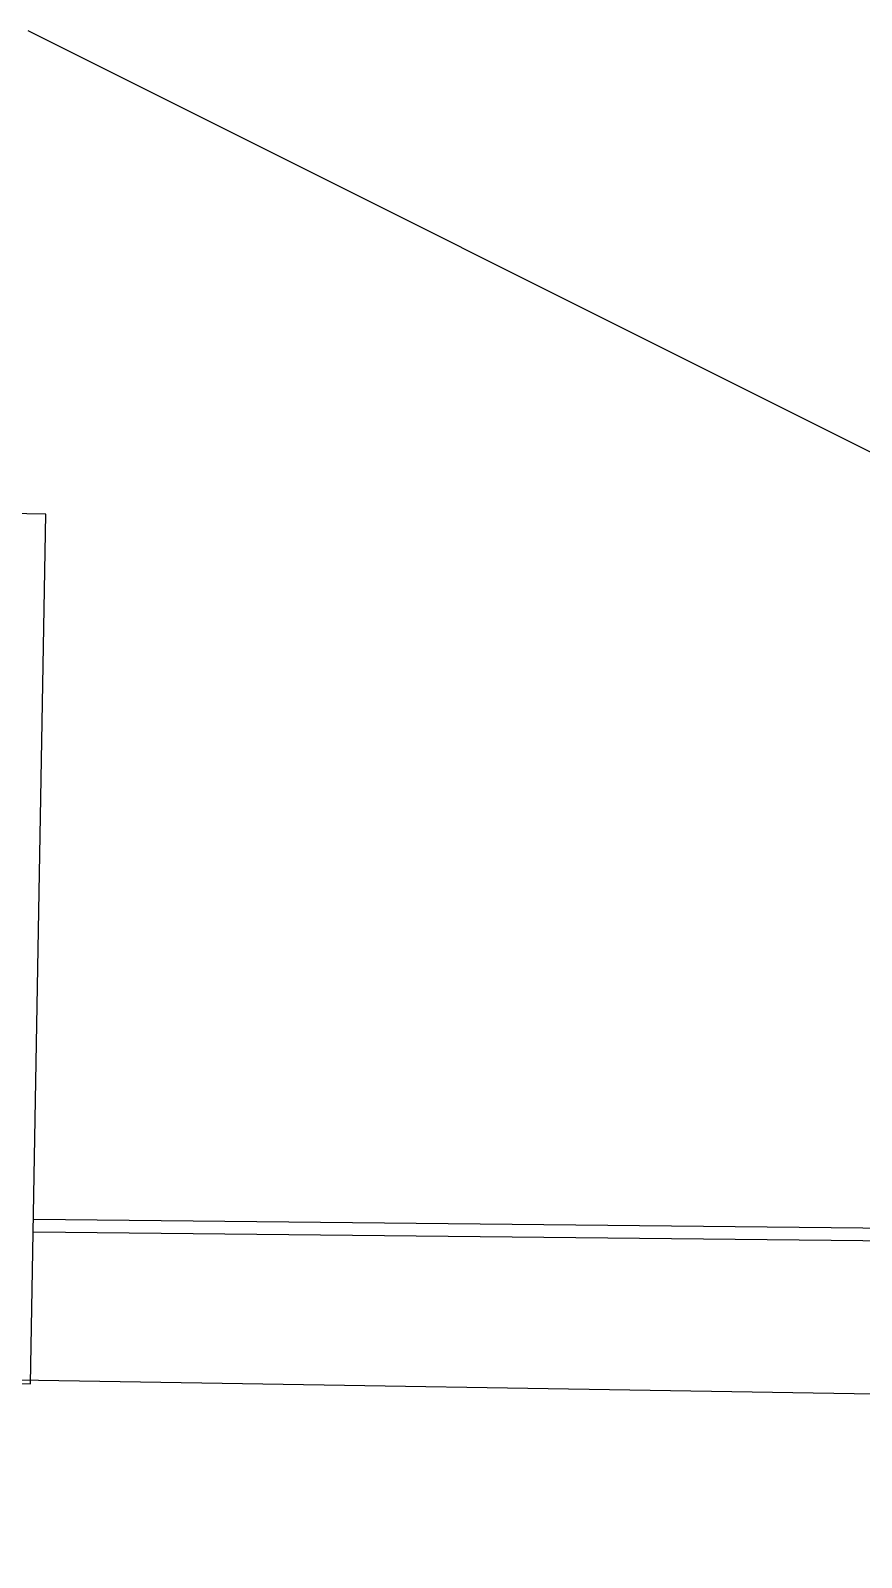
# Model space of a CAD drawing. Header units: metres. Extents: x 59 to 170, y -3 to 145.
# Drawn here: x 121.01 to 124.33, y 108.9 to 115 of the extents above; entities that cross this region are included whole.
import ezdxf

# ---------------------------------------------------------------- set-up
doc = ezdxf.new("R2010")
doc.units = ezdxf.units.M
for name, color, linetype, lineweight, true_color in [('Areas', 30, 'Continuous', 25, 0xff7f00), ('Boundary', 1, 'Continuous', 25, 0xff0000), ('Buildings', 6, 'Continuous', 25, 0xff00ff), ('Structures', 216, 'Continuous', 25, 0x800080)]:
    doc.layers.add(name, color=color, linetype=linetype, lineweight=lineweight, true_color=true_color)

# ---------------------------------------------------------------- blocks, each defined once
blk = doc.blocks.new('Structure - IBC stack')
at = {"layer": 'Structures'}
for p, q in [((0, 0), (5.5151, -0.0574)), ((0.0005, 0.05), (5.5156, -0.0074))]:
    blk.add_line(p, q, dxfattribs=at)

msp = doc.modelspace()

# ---------------------------------------------------------------- linework, layer by layer
at = {"layer": 'Areas'}
msp.add_line((121, 115), (125, 113), dxfattribs=at)
at = {"layer": 'Boundary'}
msp.add_line((164.5063, 108.8983), (98.0151, 109.9796), dxfattribs=at)
at = {"layer": 'Buildings', "flags": 128}
msp.add_lwpolyline([(98.0147, 109.9933), (121.0112, 109.5919), (121.0725, 113.0673), (98.076, 113.4687)], close=True, dxfattribs=at)

# ---------------------------------------------------------------- block references
at = {"layer": 'Structures'}
msp.add_blockref('Structure - IBC stack', (121.0225, 110.2001), dxfattribs=at)

doc.saveas('drawing.dxf')
